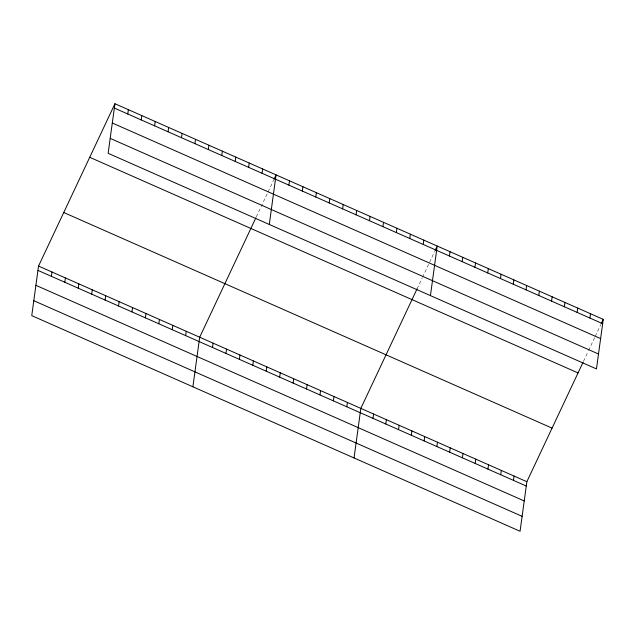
<?xml version="1.0" encoding="UTF-8"?>
<svg xmlns="http://www.w3.org/2000/svg" width="635" height="635" viewBox="0 0 635 635"><rect width="100%" height="100%" fill="white"/><g stroke="black" fill="none" stroke-linecap="round" stroke-linejoin="round"><path stroke-width="0.48" stroke-dasharray="3.17 2.38" d="M256.326 216.852L267.676 192.746M268.097 191.857L273.558 180.253M417.052 288.901L422.092 278.193M422.513 277.297L434.697 251.404M583.501 361.323L588.121 351.504M588.542 350.607L594.844 337.217M595.265 336.328L600.726 324.715"/><path stroke-width="0.95" d="M114.935 103.735L108.141 153.305L596.463 368.927L603.25 319.357L114.935 103.735L38.537 266.073L31.75 315.643L520.065 531.265L526.859 481.695L583.081 362.22M51.379 276.328L51.967 272.002M64.802 282.257L65.397 277.932M78.232 288.187L78.827 283.861M91.662 294.116L92.258 289.79M127.77 113.99L128.357 109.664M105.093 300.045L105.68 295.719M141.2 119.92L141.788 115.594M118.523 305.975L119.11 301.649M154.623 125.849L155.218 121.523M131.945 311.904L132.54 307.578M168.053 131.778L168.648 127.452M145.375 317.833L145.971 313.507M181.483 137.708L182.078 133.382M158.806 323.763L159.401 319.437M194.913 143.637L195.501 139.311M172.236 329.692L172.831 325.366M208.344 149.566L208.931 145.24M185.666 335.621L186.253 331.295M221.766 155.496L222.361 151.17M192.897 386.794L199.684 337.225L255.913 217.749M235.196 161.425L235.791 157.099M212.519 347.48L213.114 343.154M248.626 167.354L249.222 163.036M225.949 353.409L226.544 349.091M262.057 173.284L262.644 168.966M239.379 359.339L239.974 355.021M269.288 224.457L276.074 174.895L273.979 179.356M252.809 365.276L253.397 360.95M288.909 185.15L289.504 180.824M266.24 371.205L266.827 366.879M302.339 191.079L302.935 186.754M279.662 377.134L280.257 372.808M315.77 197.009L316.365 192.683M293.092 383.064L293.688 378.738M329.2 202.938L329.795 198.612M306.522 388.993L307.118 384.667M342.63 208.867L343.217 204.541M319.953 394.922L320.548 390.596M356.06 214.797L356.648 210.471M333.383 400.852L333.97 396.526M369.483 220.726L370.078 216.4M346.805 406.781L347.401 402.455M382.913 226.655L383.508 222.329M354.044 457.954L360.831 408.384L417.052 288.901M396.343 232.585L396.938 228.259M373.007 418.346L373.602 414.02M409.773 238.514L410.361 234.188M385.778 423.989L386.374 419.664M423.204 244.443L423.791 240.117M398.55 429.625L399.145 425.299M430.435 295.616L437.221 246.047L435.118 250.515M411.321 435.269L411.917 430.943M424.093 440.904L424.688 436.578M449.397 256.016L449.993 251.69M436.864 446.548L437.459 442.222M462.169 261.652L462.764 257.326M449.636 452.183L450.231 447.858M474.94 267.287L475.536 262.969M462.407 457.827L463.002 453.501M487.712 272.931L488.307 268.605M475.178 463.463L475.774 459.137M500.483 278.567L501.078 274.249M487.95 469.106L488.545 464.78M513.255 284.21L513.85 279.884M526.026 289.846L526.621 285.52M500.721 474.742L501.317 470.416M513.493 480.385L514.088 476.059M538.797 295.489L539.393 291.163M551.569 301.125L552.164 296.799M564.34 306.769L564.936 302.443M577.112 312.404L577.707 308.078M589.883 318.048L590.479 313.722M601.147 323.826L603.25 319.357M114.34 108.061L602.655 323.683M112.292 122.992L600.615 338.614M110.188 138.374L598.503 353.997M89.725 157.305L578.04 372.928M63.746 212.503L552.069 428.125M38.537 266.073L526.859 481.695M37.949 270.399L526.264 486.021M35.901 285.329L524.224 500.951M33.798 300.712L522.113 516.334"/></g></svg>
